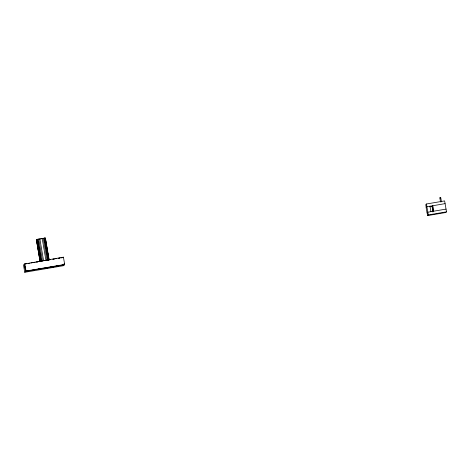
<?xml version="1.0" encoding="UTF-8"?>
<svg xmlns="http://www.w3.org/2000/svg" width="470" height="470" viewBox="0 0 470 470"><rect width="100%" height="100%" fill="white"/><g stroke="black" fill="none" stroke-linecap="round" stroke-linejoin="round"><path stroke-width="0.7" d="M44.826 268.035L25.603 271.425L24.358 264.14L23.5 265.004L24.745 272.289L63.403 265.726L64.678 264.451L63.432 257.166L24.463 264.04L25.709 271.325L42.541 268.47M24.745 272.289L26.02 271.014L64.678 264.451M63.121 257.484L63.432 257.166M427.154 212.863L427.618 215.595L445.83 212.505L446.5 211.835L444.632 200.907L426.425 203.998L425.755 204.667L426.22 207.399M427.618 215.595L428.293 214.925L446.5 211.835M49.056 259.387L45.402 237.996L36.296 239.541L36.825 239.518M36.337 239.524L40.085 261.473M440.549 202.024L439.838 197.87L440.308 197.776M441.459 201.871L440.748 197.717L440.278 197.811M44.709 238.184L42.981 238.525M36.83 269.522L56.57 266.279L45.678 268.164L50.396 267.224L47.188 267.636M39.368 261.502L40.532 261.291M40.678 238.936L41.865 238.731M41.689 261.079L43.581 260.75L39.833 238.807M25.18 263.917L26.608 263.676M28.041 263.435L29.475 263.188M30.908 262.947L32.342 262.701M33.775 262.46L35.209 262.219M36.642 261.972L38.076 261.731M52.711 259.246L54.097 259.011M55.483 258.776L56.876 258.541M58.262 258.306L59.649 258.071M61.041 257.836L62.428 257.601M36.513 262.078L37.941 261.837M58.685 258.318L60.131 258.071M61.576 257.824L63.021 257.584M49.368 267.312L64.367 264.769L64.137 263.441M54.873 266.461L64.267 264.868M445.102 203.639L426.889 206.73L426.12 207.499L427.054 212.963L427.823 212.193L446.036 209.103M429.721 206.806L432.523 206.33M44.768 260.545L50.625 259.599M39.509 239.13L37.512 239.43M55.607 266.367L56.377 266.279M53.633 259.176L54.367 259.082M440.737 197.711L439.849 197.87M40.05 261.485L36.407 239.559M433.046 211.8L432.112 206.336L432.888 211.964M429.98 206.207L430.914 211.67M426.425 203.998L428.293 214.925M45.29 237.979L49.068 260.08M45.326 238.778L46.542 245.91M46.788 247.332L47.029 248.759M47.276 250.187L47.517 251.614M47.764 253.036L48.856 259.452M45.314 239.524L45.561 240.946M45.801 242.373L46.048 243.801M48.122 255.921L48.363 257.349M44.873 238.014L48.651 260.116M44.368 238.079L48.146 260.18M44.186 238.102L47.964 260.204M43.269 238.237L47.047 260.339M42.188 238.408L45.943 260.351M38.716 239.007L42.494 261.108M37.747 239.195L41.525 261.296M37.547 239.236L41.325 261.338M36.989 239.353L40.643 260.744M36.495 239.471L40.273 261.573M24.775 263.729L26.02 271.014M432.711 205.743L433.405 211.447L432.711 205.743"/></g></svg>
